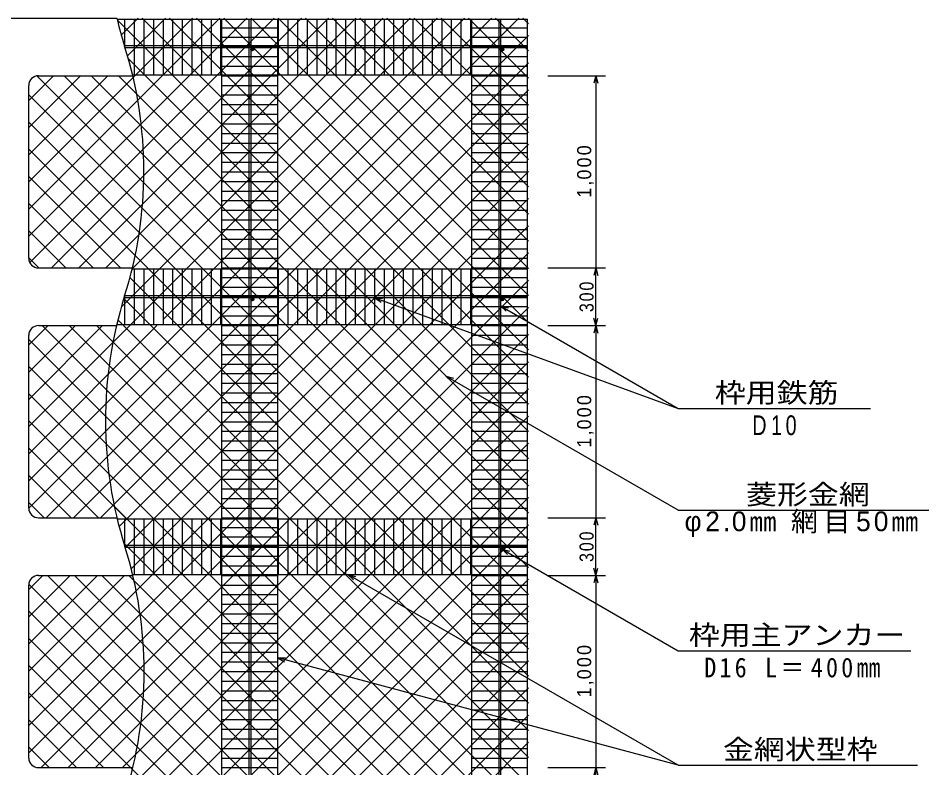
# Model space of a CAD drawing. Units: millimetres at full size, sheet at 1:20. Extents: x -7610 to 7610, y -5340 to 5340.
# Drawn here: x -2616 to 2087, y -518 to 3384 of the extents above; entities that cross this region are included whole.
import ezdxf
from ezdxf.enums import TextEntityAlignment as Align

# ---------------------------------------------------------------- set-up
doc = ezdxf.new("R2010")
doc.units = ezdxf.units.MM
doc.header["$LTSCALE"] = 20
for name, color, linetype in [('0-0_枠', 5, 'Continuous'), ('0-1_菱形金網', 4, 'Continuous'), ('0-2_鉄筋', 2, 'Continuous'), ('0-3_eフレーム', 7, 'Continuous'), ('0-4_主アンカー・補助アンカー', 2, 'Continuous'), ('0-5_分割線', 7, 'Continuous'), ('0-6_寸法', 7, 'Continuous'), ('0-7_名称', 7, 'Continuous')]:
    doc.layers.add(name, color=color, linetype=linetype)
doc.styles.add('HGPｺﾞｼｯｸE', font='')
doc.styles.add('ＭＳ ゴシック', font='')
doc.styles.get('HGPｺﾞｼｯｸE').set_extended_font_data('HGPｺﾞｼｯｸE')
doc.styles.get('ＭＳ ゴシック').set_extended_font_data('MS Gothic')

msp = doc.modelspace()

# ---------------------------------------------------------------- linework, layer by layer
at = {"layer": '0-0_枠'}
for p, q in [((-6760, 3383.63), (-2102.01, 3383.63)), ((-2510, 3083.63), (-2018.91, 3083.63)), ((-2560, 2133.63), (-2560, 3033.63)), ((-2510, 2083.63), (-2020.8, 2083.63)), ((-2510, 1783.63), (-2103.59, 1783.63)), ((-2560, 833.63), (-2560, 1733.63)), ((-2510, 783.63), (-2101.71, 783.63)), ((-2510, 483.63), (-2018.6, 483.63)), ((-2560, -466.37), (-2560, 433.63)), ((-2510, -516.37), (-2018.6, -516.37))]:
    msp.add_line(p, q, dxfattribs=at)
for centre, start, end in [((-2510, 3033.63), 90, 180), ((-2510, 2133.63), 180, 270), ((-2510, 1733.63), 90, 180), ((-2510, 833.63), 180, 270), ((-2510, 433.63), 90, 180), ((-2510, -466.37), 180, 270)]:
    msp.add_arc(centre, 50, start, end, dxfattribs=at)
at = {"layer": '0-1_菱形金網'}
for p, q in [((-2560.24, 833.87), (-10.49, 3383.63)), ((-2560, 2389.75), (-1566.12, 3383.63)), ((-2560, 2248.33), (-1424.7, 3383.63)), ((-2560, 975.53), (-151.91, 3383.63)), ((-2560, 2531.17), (-1707.54, 3383.63)), ((-2560, 1258.38), (-434.75, 3383.63)), ((-2555.02, 2111.88), (-1283.28, 3383.63)), ((-2441.86, 2083.63), (-1141.86, 3383.63)), ((-2300.44, 2083.63), (-1000.44, 3383.63)), ((-2159.01, 2083.63), (-859.01, 3383.63)), ((-2099.15, 3371.94), (40, 1232.79)), ((-2078.69, 3295.32), (-1990.39, 3383.63)), ((-2078.02, 1881.78), (-576.17, 3383.63)), ((-2045.9, 3186.69), (-1848.96, 3383.63)), ((-2021.81, 2079.41), (-717.59, 3383.63)), ((-1969.41, 3383.63), (40, 1374.21)), ((-1861.62, 1815.34), (-293.33, 3383.63)), ((-1827.99, 3383.63), (40, 1515.63)), ((-1686.57, 3383.63), (40, 1657.06)), ((-1545.15, 3383.63), (40, 1798.48)), ((-1403.73, 3383.63), (40, 1939.9)), ((-1262.31, 3383.63), (40, 2081.32)), ((-1120.88, 3383.63), (40, 2222.74)), ((-979.46, 3383.63), (40, 2364.16)), ((-838.04, 3383.63), (40, 2505.58)), ((-696.62, 3383.63), (40, 2647.01)), ((-555.2, 3383.63), (40, 2788.43)), ((-413.78, 3383.63), (40, 2929.85)), ((-272.36, 3383.63), (40, 3071.27)), ((-130.93, 3383.63), (40, 3212.69)), ((10.49, 3383.63), (40, 3354.11)), ((-2469.07, 783.63), (40, 3292.69)), ((-2327.64, 783.63), (40, 3151.27)), ((-2042.14, 3173.51), (40, 1091.37)), ((-2560, 2955.43), (-2431.81, 3083.63)), ((-2560, 2814.01), (-2290.39, 3083.63)), ((-2560, 2672.59), (-2148.96, 3083.63)), ((-2517.94, 3083.63), (40, 525.69)), ((-2376.52, 3083.63), (40, 667.11)), ((-2235.1, 3083.63), (40, 808.53)), ((-2093.68, 3083.63), (40, 949.95)), ((-2560, 2984.26), (40, 384.26)), ((-2186.22, 783.63), (40, 3009.85)), ((-2560, 2842.84), (40, 242.84)), ((-2090.29, 738.14), (40, 2868.43)), ((-2560, 2701.42), (40, 101.42)), ((-2058.42, 628.59), (40, 2727.01)), ((-2560, 2560), (-2083.63, 2083.63)), ((-2027.17, 518.41), (40, 2585.58)), ((-2560, -155.84), (40, 2444.16)), ((-2560, 2418.58), (-2225.05, 2083.63)), ((-2560, -297.26), (40, 2302.74)), ((-2560, 2277.16), (-2366.47, 2083.63)), ((-2560, -438.68), (40, 2161.32)), ((-2560, 2135.74), (-2507.89, 2083.63)), ((-2033.46, 2033.46), (40, -40)), ((-2496.27, -516.37), (40, 2019.9)), ((-2065.47, 1924.05), (40, -181.42)), ((-2354.85, -516.37), (40, 1878.48)), ((-2096.33, 1813.49), (40, -322.84)), ((-2560, 1682.64), (-2459.01, 1783.63)), ((-2560, 1541.22), (-2317.59, 1783.63)), ((-2560, 1399.8), (-2176.17, 1783.63)), ((-2560, 1116.96), (-1893.33, 1783.63)), ((-2490.73, 1783.63), (40, -747.11)), ((-2349.31, 1783.63), (40, -605.69)), ((-2207.89, 1783.63), (40, -464.26)), ((-2560, 1711.47), (40, -888.53)), ((-2213.43, -516.37), (40, 1737.06)), ((-2560, 1570.05), (40, -1029.95)), ((-2072.01, -516.37), (40, 1595.63)), ((-2560, 1428.63), (40, -1171.37)), ((-2050.87, -636.65), (40, 1454.21)), ((-2560, -1287.21), (40, 1312.79)), ((-2560, 1287.21), (-2056.42, 783.63)), ((-2560, -1428.63), (40, 1171.37)), ((-2560, 1145.79), (-2197.84, 783.63)), ((-2560, -1570.05), (40, 1029.95)), ((-2560, 1004.37), (-2339.26, 783.63)), ((-2560, -1711.47), (40, 888.53)), ((-2560, 862.94), (-2480.68, 783.63)), ((-2114.86, 842.07), (40, -1312.79)), ((-2522.02, -1814.91), (40, 747.11)), ((-2065.72, 651.51), (40, -1454.21)), ((-2382.06, -1816.37), (40, 605.69)), ((-2560, 409.85), (-2486.22, 483.63)), ((-2560, 268.43), (-2344.8, 483.63)), ((-2560, 127.01), (-2203.38, 483.63)), ((-2560, -14.42), (-2061.96, 483.63)), ((-2463.53, 483.63), (40, -2019.9)), ((-2322.1, 483.63), (40, -1878.48)), ((-2180.68, 483.63), (40, -1737.06)), ((-2039.26, 483.63), (40, -1595.63)), ((-2557.47, 436.15), (-4.95, -2116.37)), ((-2240.64, -1816.37), (40, 464.26)), ((-2560, 297.26), (-146.37, -2116.37)), ((-2100.98, -1818.14), (40, 322.84)), ((-2560, 155.84), (-287.79, -2116.37)), ((-2071.32, -1929.9), (40, 181.42)), ((-2560, 14.42), (-429.21, -2116.37)), ((-2038.08, -2038.08), (40, 40)), ((-2560, -127.01), (-2170.63, -516.37)), ((-1974.95, -2116.37), (40, -101.42)), ((-2560, -268.43), (-2312.05, -516.37)), ((-1833.53, -2116.37), (40, -242.84)), ((-2560, -409.85), (-2453.47, -516.37)), ((-1692.11, -2116.37), (40, -384.26))]:
    msp.add_line(p, q, dxfattribs=at)
at = {"layer": '0-2_鉄筋'}
for p, q in [((-1415, 3373.63), (-1415, -2111.37)), ((-1405, 3373.63), (-1405, -2111.37)), ((-115, 3373.63), (-115, -2111.37)), ((-105, 3373.63), (-105, -2111.37)), ((35, 3238.63), (-2061.57, 3238.63)), ((35, 3228.63), (-2058.42, 3228.63)), ((35, 1928.63), (-2064.06, 1928.63)), ((35, 1938.63), (-2060.93, 1938.63)), ((35, 638.63), (-2061.58, 638.63)), ((35, 628.63), (-2058.43, 628.63))]:
    msp.add_line(p, q, dxfattribs=at)
at = {"layer": '0-3_eフレーム'}
for p, q in [((-2100.79, 3378.63), (35, 3378.63)), ((-2060, 3233.63), (-2060, 3378.63)), ((-2010, 3088.63), (-2010, 3378.63)), ((-1960, 3088.63), (-1960, 3378.63)), ((-1910, 3088.63), (-1910, 3378.63)), ((-1860, 3088.63), (-1860, 3378.63)), ((-1810, 3088.63), (-1810, 3378.63)), ((-1760, 3088.63), (-1760, 3378.63)), ((-1710, 3088.63), (-1710, 3378.63)), ((-1660, 3088.63), (-1660, 3378.63)), ((-1610, 3088.63), (-1610, 3378.63)), ((-1560, 3088.63), (-1560, 3378.63)), ((-1555, -2111.37), (-1555, 3378.63)), ((-1265, -2111.37), (-1265, 3378.63)), ((-1260, 3088.63), (-1260, 3378.63)), ((-1210, 3088.63), (-1210, 3378.63)), ((-1160, 3088.63), (-1160, 3378.63)), ((-1110, 3088.63), (-1110, 3378.63)), ((-1060, 3088.63), (-1060, 3378.63)), ((-1010, 3088.63), (-1010, 3378.63)), ((-960, 3088.63), (-960, 3378.63)), ((-910, 3088.63), (-910, 3378.63)), ((-860, 3088.63), (-860, 3378.63)), ((-810, 3088.63), (-810, 3378.63)), ((-760, 3088.63), (-760, 3378.63)), ((-710, 3088.63), (-710, 3378.63)), ((-660, 3088.63), (-660, 3378.63)), ((-610, 3088.63), (-610, 3378.63)), ((-560, 3088.63), (-560, 3378.63)), ((-510, 3088.63), (-510, 3378.63)), ((-460, 3088.63), (-460, 3378.63)), ((-410, 3088.63), (-410, 3378.63)), ((-360, 3088.63), (-360, 3378.63)), ((-310, 3088.63), (-310, 3378.63)), ((-260, 3088.63), (-260, 3378.63)), ((-255, -2111.37), (-255, 3378.63)), ((35, -2111.37), (35, 3378.63)), ((-1555, 3333.63), (-1265, 3333.63)), ((-255, 3333.63), (35, 3333.63)), ((-1555, 3283.63), (-1265, 3283.63)), ((-255, 3283.63), (35, 3283.63)), ((-1555, 3233.63), (-1265, 3233.63)), ((-255, 3233.63), (35, 3233.63)), ((-1555, 3183.63), (-1265, 3183.63)), ((-255, 3183.63), (35, 3183.63)), ((-1555, 3133.63), (-1265, 3133.63)), ((-255, 3133.63), (35, 3133.63)), ((-2020.1, 3088.63), (35, 3088.63)), ((-1555, 3083.63), (-1265, 3083.63)), ((-255, 3083.63), (35, 3083.63)), ((-1555, 3033.63), (-1265, 3033.63)), ((-255, 3033.63), (35, 3033.63)), ((-1555, 2983.63), (-1265, 2983.63)), ((-255, 2983.63), (35, 2983.63)), ((-1555, 2933.63), (-1265, 2933.63)), ((-255, 2933.63), (35, 2933.63)), ((-1555, 2883.63), (-1265, 2883.63)), ((-255, 2883.63), (35, 2883.63)), ((-1555, 2833.63), (-1265, 2833.63)), ((-255, 2833.63), (35, 2833.63)), ((-1555, 2783.63), (-1265, 2783.63)), ((-255, 2783.63), (35, 2783.63)), ((-1555, 2733.63), (-1265, 2733.63)), ((-255, 2733.63), (35, 2733.63)), ((-1555, 2683.63), (-1265, 2683.63)), ((-255, 2683.63), (35, 2683.63)), ((-1555, 2633.63), (-1265, 2633.63)), ((-255, 2633.63), (35, 2633.63)), ((-1555, 2583.63), (-1265, 2583.63)), ((-255, 2583.63), (35, 2583.63)), ((-1555, 2533.63), (-1265, 2533.63)), ((-255, 2533.63), (35, 2533.63)), ((-1555, 2483.63), (-1265, 2483.63)), ((-255, 2483.63), (35, 2483.63)), ((-1555, 2433.63), (-1265, 2433.63)), ((-255, 2433.63), (35, 2433.63)), ((-1555, 2383.63), (-1265, 2383.63)), ((-255, 2383.63), (35, 2383.63)), ((-1555, 2333.63), (-1265, 2333.63)), ((-255, 2333.63), (35, 2333.63)), ((-1555, 2283.63), (-1265, 2283.63)), ((-255, 2283.63), (35, 2283.63)), ((-1555, 2233.63), (-1265, 2233.63)), ((-255, 2233.63), (35, 2233.63)), ((-1555, 2183.63), (-1265, 2183.63)), ((-255, 2183.63), (35, 2183.63)), ((-1555, 2133.63), (-1265, 2133.63)), ((-255, 2133.63), (35, 2133.63)), ((-2022, 2078.63), (35, 2078.63)), ((-2010, 1788.63), (-2010, 2078.63)), ((-1960, 1788.63), (-1960, 2078.63)), ((-1910, 1788.63), (-1910, 2078.63)), ((-1860, 1788.63), (-1860, 2078.63)), ((-1810, 1788.63), (-1810, 2078.63)), ((-1760, 1788.63), (-1760, 2078.63)), ((-1710, 1788.63), (-1710, 2078.63)), ((-1660, 1788.63), (-1660, 2078.63)), ((-1610, 1788.63), (-1610, 2078.63)), ((-1560, 1788.63), (-1560, 2078.63)), ((-1555, 2083.63), (-1265, 2083.63)), ((-1260, 1788.63), (-1260, 2078.63)), ((-1210, 1788.63), (-1210, 2078.63)), ((-1160, 1788.63), (-1160, 2078.63)), ((-1110, 1788.63), (-1110, 2078.63)), ((-1060, 1788.63), (-1060, 2078.63)), ((-1010, 1788.63), (-1010, 2078.63)), ((-960, 1788.63), (-960, 2078.63)), ((-910, 1788.63), (-910, 2078.63)), ((-860, 1788.63), (-860, 2078.63)), ((-810, 1788.63), (-810, 2078.63)), ((-760, 1788.63), (-760, 2078.63)), ((-710, 1788.63), (-710, 2078.63)), ((-660, 1788.63), (-660, 2078.63)), ((-610, 1788.63), (-610, 2078.63)), ((-560, 1788.63), (-560, 2078.63)), ((-510, 1788.63), (-510, 2078.63)), ((-460, 1788.63), (-460, 2078.63)), ((-410, 1788.63), (-410, 2078.63)), ((-360, 1788.63), (-360, 2078.63)), ((-310, 1788.63), (-310, 2078.63)), ((-260, 1788.63), (-260, 2078.63)), ((-255, 2083.63), (35, 2083.63)), ((-1555, 2033.63), (-1265, 2033.63)), ((-1555, 2033.63), (-1265, 2033.63)), ((-255, 2033.63), (35, 2033.63)), ((-255, 2033.63), (35, 2033.63)), ((-1555, 1983.63), (-1265, 1983.63)), ((-1555, 1983.63), (-1265, 1983.63)), ((-255, 1983.63), (35, 1983.63)), ((-255, 1983.63), (35, 1983.63)), ((-2060, 1788.63), (-2060, 1941.58)), ((-1555, 1933.63), (-1265, 1933.63)), ((-1555, 1933.63), (-1265, 1933.63)), ((-255, 1933.63), (35, 1933.63)), ((-255, 1933.63), (35, 1933.63)), ((-1555, 1883.63), (-1265, 1883.63)), ((-1555, 1883.63), (-1265, 1883.63)), ((-255, 1883.63), (35, 1883.63)), ((-255, 1883.63), (35, 1883.63)), ((-2102.41, 1788.63), (35, 1788.63)), ((-1555, 1833.63), (-1265, 1833.63)), ((-1555, 1833.63), (-1265, 1833.63)), ((-255, 1833.63), (35, 1833.63)), ((-255, 1833.63), (35, 1833.63)), ((-1555, 1783.63), (-1265, 1783.63)), ((-255, 1783.63), (35, 1783.63)), ((-1555, 1733.63), (-1265, 1733.63)), ((-255, 1733.63), (35, 1733.63)), ((-1555, 1683.63), (-1265, 1683.63)), ((-255, 1683.63), (35, 1683.63)), ((-1555, 1633.63), (-1265, 1633.63)), ((-255, 1633.63), (35, 1633.63)), ((-1555, 1583.63), (-1265, 1583.63)), ((-255, 1583.63), (35, 1583.63)), ((-1555, 1533.63), (-1265, 1533.63)), ((-255, 1533.63), (35, 1533.63)), ((-1555, 1483.63), (-1265, 1483.63)), ((-255, 1483.63), (35, 1483.63)), ((-1555, 1433.63), (-1265, 1433.63)), ((-255, 1433.63), (35, 1433.63)), ((-1555, 1383.63), (-1265, 1383.63)), ((-255, 1383.63), (35, 1383.63)), ((-1555, 1333.63), (-1265, 1333.63)), ((-255, 1333.63), (35, 1333.63)), ((-1555, 1283.63), (-1265, 1283.63)), ((-255, 1283.63), (35, 1283.63)), ((-1555, 1233.63), (-1265, 1233.63)), ((-255, 1233.63), (35, 1233.63)), ((-1555, 1183.63), (-1265, 1183.63)), ((-255, 1183.63), (35, 1183.63)), ((-1555, 1133.63), (-1265, 1133.63)), ((-255, 1133.63), (35, 1133.63)), ((-1555, 1083.63), (-1265, 1083.63)), ((-255, 1083.63), (35, 1083.63)), ((-1555, 1033.63), (-1265, 1033.63)), ((-255, 1033.63), (35, 1033.63)), ((-1555, 983.63), (-1265, 983.63)), ((-255, 983.63), (35, 983.63)), ((-1555, 933.63), (-1265, 933.63)), ((-255, 933.63), (35, 933.63)), ((-1555, 883.63), (-1265, 883.63)), ((-255, 883.63), (35, 883.63)), ((-1555, 833.63), (-1265, 833.63)), ((-255, 833.63), (35, 833.63)), ((-2100.51, 778.63), (35, 778.63)), ((-2060, 633.63), (-2060, 778.63)), ((-2010, 488.63), (-2010, 778.63)), ((-1960, 488.63), (-1960, 778.63)), ((-1910, 488.63), (-1910, 778.63)), ((-1860, 488.63), (-1860, 778.63)), ((-1810, 488.63), (-1810, 778.63)), ((-1760, 488.63), (-1760, 778.63)), ((-1710, 488.63), (-1710, 778.63)), ((-1660, 488.63), (-1660, 778.63)), ((-1610, 488.63), (-1610, 778.63)), ((-1560, 488.63), (-1560, 778.63)), ((-1555, 783.63), (-1265, 783.63)), ((-1260, 488.63), (-1260, 778.63)), ((-1210, 488.63), (-1210, 778.63)), ((-1160, 488.63), (-1160, 778.63)), ((-1110, 488.63), (-1110, 778.63)), ((-1060, 488.63), (-1060, 778.63)), ((-1010, 488.63), (-1010, 778.63)), ((-960, 488.63), (-960, 778.63)), ((-910, 488.63), (-910, 778.63)), ((-860, 488.63), (-860, 778.63)), ((-810, 488.63), (-810, 778.63)), ((-760, 488.63), (-760, 778.63)), ((-710, 488.63), (-710, 778.63)), ((-660, 488.63), (-660, 778.63)), ((-610, 488.63), (-610, 778.63)), ((-560, 488.63), (-560, 778.63)), ((-510, 488.63), (-510, 778.63)), ((-460, 488.63), (-460, 778.63)), ((-410, 488.63), (-410, 778.63)), ((-360, 488.63), (-360, 778.63)), ((-310, 488.63), (-310, 778.63)), ((-260, 488.63), (-260, 778.63)), ((-255, 783.63), (35, 783.63)), ((-1555, 733.63), (-1265, 733.63)), ((-1555, 733.63), (-1265, 733.63)), ((-255, 733.63), (35, 733.63)), ((-255, 733.63), (35, 733.63)), ((-1555, 683.63), (-1265, 683.63)), ((-1555, 683.63), (-1265, 683.63)), ((-255, 683.63), (35, 683.63)), ((-255, 683.63), (35, 683.63)), ((-1555, 633.63), (-1265, 633.63)), ((-1555, 633.63), (-1265, 633.63)), ((-255, 633.63), (35, 633.63)), ((-255, 633.63), (35, 633.63)), ((-1555, 583.63), (-1265, 583.63)), ((-1555, 583.63), (-1265, 583.63)), ((-255, 583.63), (35, 583.63)), ((-255, 583.63), (35, 583.63)), ((-1555, 533.63), (-1265, 533.63)), ((-1555, 533.63), (-1265, 533.63)), ((-255, 533.63), (35, 533.63)), ((-255, 533.63), (35, 533.63)), ((-2019.79, 488.63), (35, 488.63)), ((-1555, 483.63), (-1265, 483.63)), ((-255, 483.63), (35, 483.63)), ((-1555, 433.63), (-1265, 433.63)), ((-255, 433.63), (35, 433.63)), ((-1555, 383.63), (-1265, 383.63)), ((-255, 383.63), (35, 383.63)), ((-1555, 333.63), (-1265, 333.63)), ((-255, 333.63), (35, 333.63)), ((-1555, 283.63), (-1265, 283.63)), ((-255, 283.63), (35, 283.63)), ((-1555, 233.63), (-1265, 233.63)), ((-255, 233.63), (35, 233.63)), ((-1555, 183.63), (-1265, 183.63)), ((-255, 183.63), (35, 183.63)), ((-1555, 133.63), (-1265, 133.63)), ((-255, 133.63), (35, 133.63)), ((-1555, 83.63), (-1265, 83.63)), ((-255, 83.63), (35, 83.63)), ((-1555, 33.63), (-1265, 33.63)), ((-255, 33.63), (35, 33.63)), ((-1555, -16.37), (-1265, -16.37)), ((-255, -16.37), (35, -16.37)), ((-1555, -66.37), (-1265, -66.37)), ((-255, -66.37), (35, -66.37)), ((-1555, -116.37), (-1265, -116.37)), ((-255, -116.37), (35, -116.37)), ((-1555, -166.37), (-1265, -166.37)), ((-255, -166.37), (35, -166.37)), ((-1555, -216.37), (-1265, -216.37)), ((-255, -216.37), (35, -216.37)), ((-1555, -266.37), (-1265, -266.37)), ((-255, -266.37), (35, -266.37)), ((-1555, -316.37), (-1265, -316.37)), ((-255, -316.37), (35, -316.37)), ((-1555, -366.37), (-1265, -366.37)), ((-255, -366.37), (35, -366.37)), ((-1555, -416.37), (-1265, -416.37)), ((-255, -416.37), (35, -416.37)), ((-1555, -466.37), (-1265, -466.37)), ((-255, -466.37), (35, -466.37)), ((-1555, -516.37), (-1265, -516.37)), ((-255, -516.37), (35, -516.37))]:
    msp.add_line(p, q, dxfattribs=at)
at = {"layer": '0-4_主アンカー・補助アンカー'}
for p, q in [((-1404.93, 3221.3), (-1397.67, 3228.56)), ((-1403.93, 3216.65), (-1393.02, 3227.55)), ((-1401.15, 3213.77), (-1390.14, 3224.77)), ((-1396.66, 3212.6), (-1388.97, 3220.29)), ((-104.93, 3221.3), (-97.67, 3228.56)), ((-103.93, 3216.65), (-93.02, 3227.55)), ((-101.15, 3213.77), (-90.14, 3224.77)), ((-96.66, 3212.6), (-88.97, 3220.29)), ((-1404.93, 1921.3), (-1397.67, 1928.56)), ((-104.93, 1921.3), (-97.67, 1928.56)), ((-1403.93, 1916.65), (-1393.02, 1927.55)), ((-1401.15, 1913.77), (-1390.14, 1924.77)), ((-1396.66, 1912.6), (-1388.97, 1920.29)), ((-103.93, 1916.65), (-93.02, 1927.55)), ((-101.15, 1913.77), (-90.14, 1924.77)), ((-96.66, 1912.6), (-88.97, 1920.29)), ((-1404.93, 621.3), (-1397.67, 628.56)), ((-1403.93, 616.65), (-1393.02, 627.55)), ((-1401.15, 613.77), (-1390.14, 624.77)), ((-1396.66, 612.6), (-1388.97, 620.29)), ((-104.93, 621.3), (-97.67, 628.56)), ((-103.93, 616.65), (-93.02, 627.55)), ((-101.15, 613.77), (-90.14, 624.77)), ((-96.66, 612.6), (-88.97, 620.29))]:
    msp.add_line(p, q, dxfattribs=at)
for centre in [(-1396.96, 3220.59), (-96.96, 3220.59), (-1396.96, 1920.59), (-96.96, 1920.59), (-1396.96, 620.59), (-96.96, 620.59)]:
    msp.add_circle(centre, 8, dxfattribs=at)
at = {"layer": '0-5_分割線'}
for centre, start, end in [((-0.01, 3891.55), 193.58449, 197.60244), ((-4123.75, 2587.59), 342.50768, 17.49232), ((1.25, 1287.59), 162.50768, 197.60244), ((-4122.5, -16.37), 342.50768, 17.49232)]:
    msp.add_arc(centre, 2162.5, start, end, dxfattribs=at)
at = {"layer": '0-6_寸法'}
for p, q in [((140, 3083.63), (440, 3083.63)), ((390, 3083.63), (379.65, 3044.99)), ((390, 3083.63), (400.35, 3044.99)), ((390, 3083.63), (390, 2083.63)), ((140, 2083.63), (440, 2083.63)), ((390, 2083.63), (379.65, 2044.99)), ((390, 1783.63), (379.65, 1822.26)), ((390, 1783.63), (400.35, 1822.26)), ((140, 1783.63), (440, 1783.63)), ((390, 1783.63), (379.65, 1744.99)), ((390, 1783.63), (400.35, 1744.99)), ((390, 1783.63), (390, 783.63)), ((140, 783.63), (440, 783.63)), ((390, 783.63), (379.65, 744.99)), ((390, 483.63), (379.65, 522.26)), ((390, 483.63), (400.35, 522.26)), ((140, 483.63), (440, 483.63)), ((390, 483.63), (379.65, 444.99)), ((390, 483.63), (400.35, 444.99)), ((390, 483.63), (390, -516.37)), ((140, -516.37), (440, -516.37)), ((390, -516.37), (379.65, -555.01))]:
    msp.add_line(p, q, dxfattribs=at)
for points in [[(390, 1783.63), (390, 2083.63), (400.35, 2044.99)], [(390, 483.63), (390, 783.63), (400.35, 744.99)], [(390, -816.37), (390, -516.37), (400.35, -555.01)]]:
    msp.add_lwpolyline(points, dxfattribs=at)
at = {"layer": '0-7_名称'}
for p, q in [((-760, 1928.63), (819.35, 1352.41)), ((-760, 1928.63), (-720.15, 1925.11)), ((-760, 1928.63), (-727.25, 1905.66)), ((-105, 1886.09), (819.35, 1352.41)), ((-105, 1886.09), (-66.36, 1875.73)), ((-105, 1886.09), (-76.72, 1857.8)), ((819.35, 822.89), (-389.38, 1520.75)), ((-389.38, 1520.75), (-350.75, 1510.4)), ((-389.38, 1520.75), (-361.1, 1492.47)), ((819.35, 1352.41), (1819.35, 1352.41)), ((819.35, 822.89), (2144.35, 822.89)), ((-96.96, 620.59), (819.35, 91.55)), ((-96.96, 620.59), (-58.33, 610.24)), ((-96.96, 620.59), (-68.68, 592.31)), ((819.35, -503.68), (-899.37, 488.63)), ((-899.37, 488.63), (-860.74, 478.27)), ((-899.37, 488.63), (-871.09, 460.34)), ((819.35, -503.68), (-1265, 54.82)), ((-1265, 54.82), (-1225, 54.82)), ((-1265, 54.82), (-1230.36, 34.82)), ((819.35, 91.55), (2029.35, 91.55)), ((819.35, -503.68), (2064.35, -503.68))]:
    msp.add_line(p, q, dxfattribs=at)

# ---------------------------------------------------------------- texts
at = {"layer": '0-6_寸法', "color": 3, "char_height": 73.31, "attachment_point": 7, "rotation": 90, "style": 'HGPｺﾞｼｯｸE'}
for s, insert in [('\\T1.22;\\W0.95;1,000', (380, 2448.63)), ('\\T1.21;\\W0.85;300', (380, 1853.63)), ('\\T1.22;\\W0.95;1,000', (380, 1148.63)), ('\\T1.21;\\W0.85;300', (380, 553.63)), ('\\T1.22;\\W0.95;1,000', (380, -151.37))]:
    msp.add_mtext(s, dxfattribs=dict(at, insert=insert))
at = {"layer": '0-7_名称', "color": 2, "style": 'HGPｺﾞｼｯｸE', "width": 1.15}
for s, p in [('枠用鉄筋', (1009.35, 1352.41)), ('菱形金網', (1171.85, 822.89)), ('枠用主アンカー', (874.35, 91.55)), ('金網状型枠', (1051.85, -503.68))]:
    msp.add_text(s, height=102.6, dxfattribs=at).set_placement(p, align=Align.BOTTOM_LEFT)
at = {"layer": '0-7_名称', "color": 2, "char_height": 102.6, "attachment_point": 7}
for s, insert, style in [('\\T1.32;\\W0.75;D10', (1204.35, 1212.41), 'HGPｺﾞｼｯｸE'), ('\\T1.21;φ2.0㎜\\~網目50㎜', (851.85, 682.89), 'HGPｺﾞｼｯｸE'), ('\\T1.26;\\W0.9;D16\\~L＝400㎜', (954.35, -48.45), 'ＭＳ ゴシック')]:
    msp.add_mtext(s, dxfattribs=dict(at, insert=insert, style=style))

doc.saveas('drawing.dxf')
